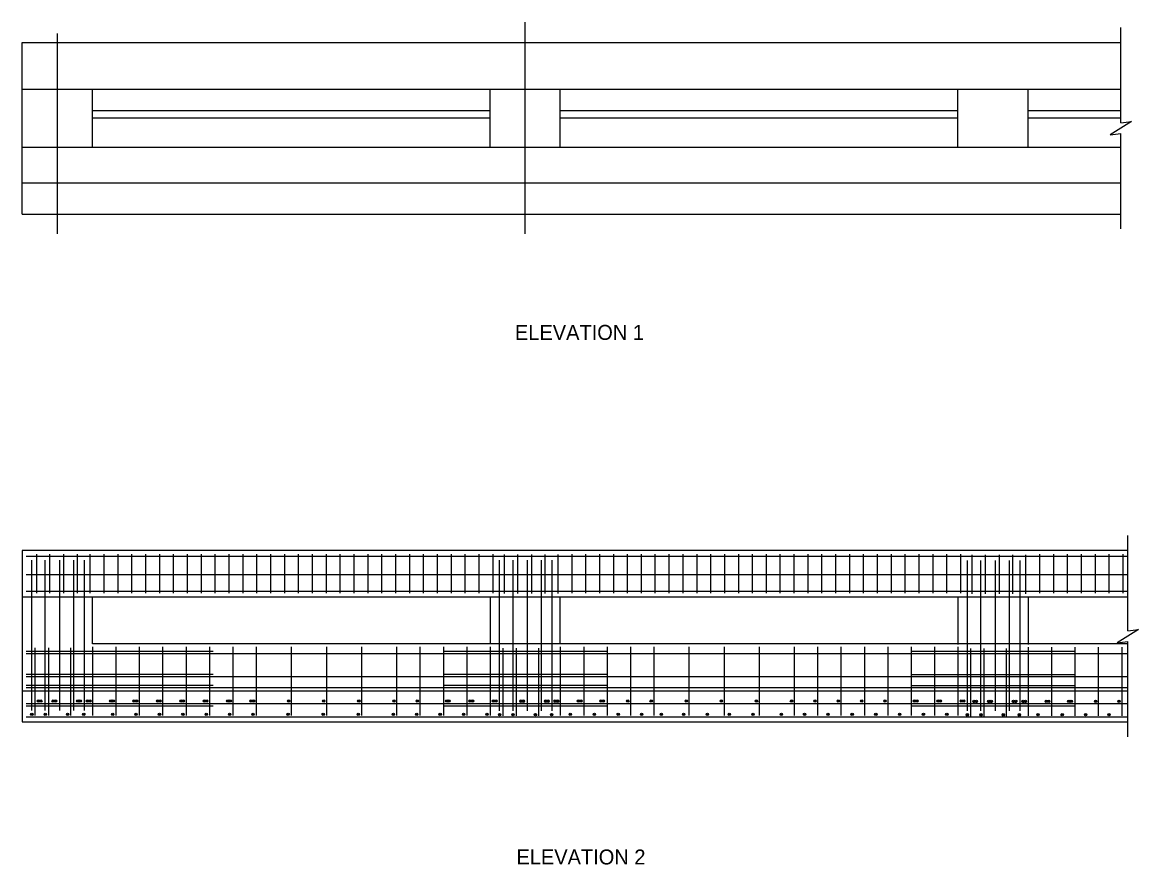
# Model space of a CAD drawing. Extents: x -823.3 to -780, y 450.7 to 491.5.
# Drawn here: x -823.15 to -799.29, y 472.19 to 490.19 of the extents above; entities that cross this region are included whole.
import ezdxf

# ---------------------------------------------------------------- set-up
doc = ezdxf.new("R2010")
doc.units = 0
for name, color, linetype in [('border_NO-PLOT', 7, 'Continuous'), ('str_Center-Line-A', 7, 'Continuous'), ('str_Concrete-A', 7, 'Continuous'), ('str_Reinforcement-A', 7, 'Continuous'), ('str_Reinforcement-B', 7, 'Continuous'), ('str_Reinforcement-C', 7, 'Continuous'), ('str_Reinforcement-H', 7, 'Continuous')]:
    doc.layers.add(name, color=color, linetype=linetype)

msp = doc.modelspace()

# ---------------------------------------------------------------- linework, layer by layer
at = {"layer": 'str_Center-Line-A'}
for p, q in [((-812.402, 485.673), (-812.402, 490.193)), ((-822.402, 485.673), (-822.402, 489.952))]:
    msp.add_line(p, q, dxfattribs=at)
at = {"layer": 'str_Concrete-A'}
for p, q in [((-799.672, 488.044), (-799.672, 490.083)), ((-823.152, 489.765), (-799.672, 489.765)), ((-823.152, 486.094), (-823.152, 489.765)), ((-823.152, 488.765), (-799.672, 488.765)), ((-821.652, 487.526), (-821.652, 488.765)), ((-813.152, 487.526), (-813.152, 488.765)), ((-811.652, 487.526), (-811.652, 488.765)), ((-803.152, 487.526), (-803.152, 488.765)), ((-801.652, 487.526), (-801.652, 488.765)), ((-821.652, 488.307), (-813.152, 488.307)), ((-811.652, 488.307), (-803.152, 488.307)), ((-801.652, 488.307), (-799.672, 488.307)), ((-821.652, 488.152), (-813.152, 488.152)), ((-811.652, 488.152), (-803.152, 488.152)), ((-801.652, 488.152), (-799.672, 488.152)), ((-799.672, 485.776), (-799.672, 487.815)), ((-823.152, 487.526), (-799.672, 487.526)), ((-823.152, 486.765), (-799.672, 486.765)), ((-823.152, 486.094), (-799.672, 486.094)), ((-799.517, 477.185), (-799.517, 479.224)), ((-823.152, 478.906), (-823.152, 475.24)), ((-799.517, 478.906), (-823.152, 478.906)), ((-821.652, 477.906), (-823.152, 477.906)), ((-821.652, 476.906), (-821.652, 477.906)), ((-799.517, 477.906), (-821.652, 477.906)), ((-813.152, 477.906), (-813.152, 476.901)), ((-811.652, 476.901), (-811.652, 477.906)), ((-803.152, 477.906), (-803.152, 476.896)), ((-801.652, 477.907), (-801.652, 476.896)), ((-799.517, 476.906), (-821.652, 476.906)), ((-799.517, 474.919), (-799.517, 476.959)), ((-823.152, 475.906), (-799.517, 475.906)), ((-823.152, 475.24), (-799.517, 475.24))]:
    msp.add_line(p, q, dxfattribs=at)
for points in [[(-799.672, 488.044), (-799.444, 488.072), (-799.901, 487.787), (-799.672, 487.815)], [(-799.517, 477.187), (-799.289, 477.216), (-799.746, 476.93), (-799.517, 476.959)]]:
    msp.add_lwpolyline(points, dxfattribs=at)
at = {"layer": 'str_Reinforcement-A'}
for centre, radius in [((-822.809, 475.687), 0.026), ((-822.809, 475.687), 0.0174), ((-822.809, 475.687), 0.00871), ((-822.757, 475.687), 0.026), ((-822.757, 475.687), 0.0174), ((-822.757, 475.687), 0.00871), ((-822.492, 475.687), 0.026), ((-822.492, 475.687), 0.0174), ((-822.492, 475.687), 0.00871), ((-822.44, 475.687), 0.026), ((-822.44, 475.687), 0.0174), ((-822.44, 475.687), 0.00871), ((-821.967, 475.687), 0.026), ((-821.967, 475.687), 0.0174), ((-821.967, 475.687), 0.00871), ((-821.915, 475.687), 0.026), ((-821.915, 475.687), 0.0174), ((-821.915, 475.687), 0.00871), ((-821.761, 475.687), 0.026), ((-821.761, 475.687), 0.0174), ((-821.761, 475.687), 0.00871), ((-821.709, 475.687), 0.026), ((-821.709, 475.687), 0.0174), ((-821.709, 475.687), 0.00871), ((-821.261, 475.687), 0.026), ((-821.261, 475.687), 0.0174), ((-821.261, 475.687), 0.00871), ((-821.209, 475.687), 0.026), ((-821.209, 475.687), 0.0174), ((-821.209, 475.687), 0.00871), ((-820.761, 475.687), 0.026), ((-820.761, 475.687), 0.0174), ((-820.761, 475.687), 0.00871), ((-820.709, 475.687), 0.026), ((-820.709, 475.687), 0.0174), ((-820.709, 475.687), 0.00871), ((-820.261, 475.687), 0.026), ((-820.261, 475.687), 0.0174), ((-820.261, 475.687), 0.00871), ((-820.209, 475.687), 0.026), ((-820.209, 475.687), 0.0174), ((-820.209, 475.687), 0.00871), ((-819.761, 475.687), 0.026), ((-819.761, 475.687), 0.0174), ((-819.761, 475.687), 0.00871), ((-819.709, 475.687), 0.026), ((-819.709, 475.687), 0.0174), ((-819.709, 475.687), 0.00871), ((-819.261, 475.687), 0.026), ((-819.261, 475.687), 0.0174), ((-819.261, 475.687), 0.00871), ((-819.209, 475.687), 0.026), ((-819.209, 475.687), 0.0174), ((-819.209, 475.687), 0.00871), ((-818.761, 475.687), 0.026), ((-818.761, 475.687), 0.0174), ((-818.761, 475.687), 0.00871), ((-818.709, 475.687), 0.026), ((-818.709, 475.687), 0.0174), ((-818.709, 475.687), 0.00871), ((-818.261, 475.687), 0.026), ((-818.261, 475.687), 0.0174), ((-818.261, 475.687), 0.00871), ((-818.209, 475.687), 0.026), ((-818.209, 475.687), 0.0174), ((-818.209, 475.687), 0.00871), ((-817.459, 475.687), 0.026), ((-817.459, 475.687), 0.0174), ((-817.459, 475.687), 0.00871), ((-816.709, 475.687), 0.026), ((-816.709, 475.687), 0.0174), ((-816.709, 475.687), 0.00871), ((-815.959, 475.687), 0.026), ((-815.959, 475.687), 0.0174), ((-815.959, 475.687), 0.00871), ((-815.209, 475.687), 0.026), ((-815.209, 475.687), 0.0174), ((-815.209, 475.687), 0.00871), ((-814.709, 475.687), 0.026), ((-814.709, 475.687), 0.0174), ((-814.709, 475.687), 0.00871), ((-814.081, 475.687), 0.026), ((-814.081, 475.687), 0.0174), ((-814.081, 475.687), 0.00871), ((-814.029, 475.687), 0.026), ((-814.029, 475.687), 0.0174), ((-814.029, 475.687), 0.00871), ((-813.581, 475.687), 0.026), ((-813.581, 475.687), 0.0174), ((-813.581, 475.687), 0.00871), ((-813.529, 475.687), 0.026), ((-813.529, 475.687), 0.0174), ((-813.529, 475.687), 0.00871), ((-813.08, 475.687), 0.026), ((-813.08, 475.687), 0.0174), ((-813.08, 475.687), 0.00871), ((-813.028, 475.687), 0.026), ((-813.028, 475.687), 0.0174), ((-813.028, 475.687), 0.00871), ((-812.492, 475.682), 0.026), ((-812.492, 475.682), 0.0174), ((-812.492, 475.682), 0.00871), ((-812.44, 475.682), 0.026), ((-812.44, 475.682), 0.0174), ((-812.44, 475.682), 0.00871), ((-811.967, 475.682), 0.026), ((-811.967, 475.682), 0.0174), ((-811.967, 475.682), 0.00871), ((-811.915, 475.682), 0.026), ((-811.915, 475.682), 0.0174), ((-811.915, 475.682), 0.00871), ((-811.761, 475.682), 0.026), ((-811.761, 475.682), 0.0174), ((-811.761, 475.682), 0.00871), ((-811.709, 475.682), 0.026), ((-811.709, 475.682), 0.0174), ((-811.709, 475.682), 0.00871), ((-811.263, 475.687), 0.026), ((-811.263, 475.687), 0.0174), ((-811.263, 475.687), 0.00871), ((-811.211, 475.687), 0.026), ((-811.211, 475.687), 0.0174), ((-811.211, 475.687), 0.00871), ((-810.782, 475.687), 0.026), ((-810.782, 475.687), 0.0174), ((-810.782, 475.687), 0.00871), ((-810.73, 475.687), 0.026), ((-810.73, 475.687), 0.0174), ((-810.73, 475.687), 0.00871), ((-810.209, 475.687), 0.026), ((-810.209, 475.687), 0.0174), ((-810.209, 475.687), 0.00871), ((-809.709, 475.687), 0.026), ((-809.709, 475.687), 0.0174), ((-809.709, 475.687), 0.00871), ((-808.959, 475.687), 0.026), ((-808.959, 475.687), 0.0174), ((-808.959, 475.687), 0.00871), ((-808.209, 475.687), 0.026), ((-808.209, 475.687), 0.0174), ((-808.209, 475.687), 0.00871), ((-807.459, 475.687), 0.026), ((-807.459, 475.687), 0.0174), ((-807.459, 475.687), 0.00871), ((-806.709, 475.687), 0.026), ((-806.709, 475.687), 0.0174), ((-806.709, 475.687), 0.00871), ((-806.209, 475.687), 0.026), ((-806.209, 475.687), 0.0174), ((-806.209, 475.687), 0.00871), ((-805.709, 475.687), 0.026), ((-805.709, 475.687), 0.0174), ((-805.709, 475.687), 0.00871), ((-805.209, 475.687), 0.026), ((-805.209, 475.687), 0.0174), ((-805.209, 475.687), 0.00871), ((-804.709, 475.687), 0.026), ((-804.709, 475.687), 0.0174), ((-804.709, 475.687), 0.00871), ((-804.08, 475.687), 0.026), ((-804.08, 475.687), 0.0174), ((-804.08, 475.687), 0.00871), ((-804.028, 475.687), 0.026), ((-804.028, 475.687), 0.0174), ((-804.028, 475.687), 0.00871), ((-803.58, 475.687), 0.026), ((-803.58, 475.687), 0.0174), ((-803.58, 475.687), 0.00871), ((-803.528, 475.687), 0.026), ((-803.528, 475.687), 0.0174), ((-803.528, 475.687), 0.00871), ((-803.08, 475.687), 0.026), ((-803.08, 475.687), 0.0174), ((-803.08, 475.687), 0.00871), ((-803.028, 475.687), 0.026), ((-803.028, 475.687), 0.0174), ((-803.028, 475.687), 0.00871), ((-802.809, 475.676), 0.026), ((-802.809, 475.676), 0.0174), ((-802.809, 475.676), 0.00871), ((-802.757, 475.676), 0.026), ((-802.757, 475.676), 0.0174), ((-802.757, 475.676), 0.00871), ((-802.492, 475.676), 0.026), ((-802.492, 475.676), 0.0174), ((-802.492, 475.676), 0.00871), ((-802.44, 475.676), 0.026), ((-802.44, 475.676), 0.0174), ((-802.44, 475.676), 0.00871), ((-801.967, 475.676), 0.026), ((-801.967, 475.676), 0.0174), ((-801.967, 475.676), 0.00871), ((-801.915, 475.676), 0.026), ((-801.915, 475.676), 0.0174), ((-801.915, 475.676), 0.00871), ((-801.761, 475.676), 0.026), ((-801.761, 475.676), 0.0174), ((-801.761, 475.676), 0.00871), ((-801.709, 475.676), 0.026), ((-801.709, 475.676), 0.0174), ((-801.709, 475.676), 0.00871), ((-801.263, 475.681), 0.026), ((-801.263, 475.681), 0.0174), ((-801.263, 475.681), 0.00871), ((-801.211, 475.681), 0.026), ((-801.211, 475.681), 0.0174), ((-801.211, 475.681), 0.00871), ((-800.782, 475.681), 0.026), ((-800.782, 475.681), 0.0174), ((-800.782, 475.681), 0.00871), ((-800.73, 475.681), 0.026), ((-800.73, 475.681), 0.0174), ((-800.73, 475.681), 0.00871), ((-800.209, 475.681), 0.026), ((-800.209, 475.681), 0.0174), ((-800.209, 475.681), 0.00871), ((-799.709, 475.681), 0.026), ((-799.709, 475.681), 0.0174), ((-799.709, 475.681), 0.00871), ((-822.949, 475.401), 0.026), ((-822.949, 475.401), 0.0174), ((-822.949, 475.401), 0.00871), ((-822.661, 475.401), 0.026), ((-822.661, 475.401), 0.0174), ((-822.661, 475.401), 0.00871), ((-822.184, 475.401), 0.026), ((-822.184, 475.401), 0.0174), ((-822.184, 475.401), 0.00871), ((-821.838, 475.401), 0.026), ((-821.838, 475.401), 0.0174), ((-821.838, 475.401), 0.00871), ((-821.22, 475.401), 0.026), ((-821.22, 475.401), 0.0174), ((-821.22, 475.401), 0.00871), ((-820.72, 475.401), 0.026), ((-820.72, 475.401), 0.0174), ((-820.72, 475.401), 0.00871), ((-820.22, 475.401), 0.026), ((-820.22, 475.401), 0.0174), ((-820.22, 475.401), 0.00871), ((-819.72, 475.401), 0.026), ((-819.72, 475.401), 0.0174), ((-819.72, 475.401), 0.00871), ((-819.22, 475.401), 0.026), ((-819.22, 475.401), 0.0174), ((-819.22, 475.401), 0.00871), ((-818.72, 475.401), 0.026), ((-818.72, 475.401), 0.0174), ((-818.72, 475.401), 0.00871), ((-818.22, 475.401), 0.026), ((-818.22, 475.401), 0.0174), ((-818.22, 475.401), 0.00871), ((-817.47, 475.401), 0.026), ((-817.47, 475.401), 0.0174), ((-817.47, 475.401), 0.00871), ((-816.72, 475.401), 0.026), ((-816.72, 475.401), 0.0174), ((-816.72, 475.401), 0.00871), ((-815.97, 475.401), 0.026), ((-815.97, 475.401), 0.0174), ((-815.97, 475.401), 0.00871), ((-815.22, 475.401), 0.026), ((-815.22, 475.401), 0.0174), ((-815.22, 475.401), 0.00871), ((-814.72, 475.401), 0.026), ((-814.72, 475.401), 0.0174), ((-814.72, 475.401), 0.00871), ((-814.22, 475.401), 0.026), ((-814.22, 475.401), 0.0174), ((-814.22, 475.401), 0.00871), ((-813.72, 475.401), 0.026), ((-813.72, 475.401), 0.0174), ((-813.72, 475.401), 0.00871), ((-813.219, 475.401), 0.026), ((-813.219, 475.401), 0.0174), ((-813.219, 475.401), 0.00871), ((-812.949, 475.396), 0.026), ((-812.949, 475.396), 0.0174), ((-812.949, 475.396), 0.00871), ((-812.661, 475.396), 0.026), ((-812.661, 475.396), 0.0174), ((-812.661, 475.396), 0.00871), ((-812.183, 475.396), 0.026), ((-812.183, 475.396), 0.0174), ((-812.183, 475.396), 0.00871), ((-811.838, 475.396), 0.026), ((-811.838, 475.396), 0.0174), ((-811.838, 475.396), 0.00871), ((-811.44, 475.401), 0.026), ((-811.44, 475.401), 0.0174), ((-811.44, 475.401), 0.00871), ((-810.923, 475.401), 0.026), ((-810.923, 475.401), 0.0174), ((-810.923, 475.401), 0.00871), ((-810.414, 475.401), 0.026), ((-810.414, 475.401), 0.0174), ((-810.414, 475.401), 0.00871), ((-809.913, 475.401), 0.026), ((-809.913, 475.401), 0.0174), ((-809.913, 475.401), 0.00871), ((-809.49, 475.401), 0.026), ((-809.49, 475.401), 0.0174), ((-809.49, 475.401), 0.00871), ((-809.016, 475.401), 0.026), ((-809.016, 475.401), 0.0174), ((-809.016, 475.401), 0.00871), ((-808.507, 475.401), 0.026), ((-808.507, 475.401), 0.0174), ((-808.507, 475.401), 0.00871), ((-808.041, 475.401), 0.026), ((-808.041, 475.401), 0.0174), ((-808.041, 475.401), 0.00871), ((-807.532, 475.401), 0.026), ((-807.532, 475.401), 0.0174), ((-807.532, 475.401), 0.00871), ((-806.926, 475.401), 0.026), ((-806.926, 475.401), 0.0174), ((-806.926, 475.401), 0.00871), ((-806.431, 475.401), 0.026), ((-806.431, 475.401), 0.0174), ((-806.431, 475.401), 0.00871), ((-805.93, 475.401), 0.026), ((-805.93, 475.401), 0.0174), ((-805.93, 475.401), 0.00871), ((-805.413, 475.401), 0.026), ((-805.413, 475.401), 0.0174), ((-805.413, 475.401), 0.00871), ((-804.907, 475.401), 0.026), ((-804.907, 475.401), 0.0174), ((-804.907, 475.401), 0.00871), ((-804.398, 475.401), 0.026), ((-804.398, 475.401), 0.0174), ((-804.398, 475.401), 0.00871), ((-803.889, 475.401), 0.026), ((-803.889, 475.401), 0.0174), ((-803.889, 475.401), 0.00871), ((-803.389, 475.401), 0.026), ((-803.389, 475.401), 0.0174), ((-803.389, 475.401), 0.00871), ((-802.949, 475.39), 0.026), ((-802.949, 475.39), 0.0174), ((-802.949, 475.39), 0.00871), ((-802.661, 475.39), 0.026), ((-802.661, 475.39), 0.0174), ((-802.661, 475.39), 0.00871), ((-802.184, 475.39), 0.026), ((-802.184, 475.39), 0.0174), ((-802.184, 475.39), 0.00871), ((-801.838, 475.39), 0.026), ((-801.838, 475.39), 0.0174), ((-801.838, 475.39), 0.00871), ((-801.44, 475.395), 0.026), ((-801.44, 475.395), 0.0174), ((-801.44, 475.395), 0.00871), ((-800.923, 475.395), 0.026), ((-800.923, 475.395), 0.0174), ((-800.923, 475.395), 0.00871), ((-800.423, 475.395), 0.026), ((-800.423, 475.395), 0.0174), ((-800.423, 475.395), 0.00871), ((-799.923, 475.395), 0.026), ((-799.923, 475.395), 0.0174), ((-799.923, 475.395), 0.00871)]:
    msp.add_circle(centre, radius, dxfattribs=at)
at = {"layer": 'str_Reinforcement-B'}
for p, q in [((-822.852, 478.823), (-822.852, 477.99)), ((-822.569, 478.823), (-822.569, 477.99)), ((-822.27, 478.823), (-822.27, 477.99)), ((-821.983, 478.823), (-821.983, 477.99)), ((-821.707, 478.823), (-821.707, 477.99)), ((-821.409, 478.823), (-821.409, 477.99)), ((-821.112, 478.823), (-821.112, 477.99)), ((-820.815, 478.823), (-820.815, 477.99)), ((-820.518, 478.823), (-820.518, 477.99)), ((-820.222, 478.823), (-820.222, 477.99)), ((-819.925, 478.823), (-819.925, 477.99)), ((-819.628, 478.823), (-819.628, 477.99)), ((-819.331, 478.823), (-819.331, 477.99)), ((-819.034, 478.823), (-819.034, 477.99)), ((-818.737, 478.823), (-818.737, 477.99)), ((-818.44, 478.823), (-818.44, 477.99)), ((-818.143, 478.823), (-818.143, 477.99)), ((-817.847, 478.823), (-817.847, 477.99)), ((-817.55, 478.823), (-817.55, 477.99)), ((-817.253, 478.823), (-817.253, 477.99)), ((-816.956, 478.823), (-816.956, 477.99)), ((-816.659, 478.823), (-816.659, 477.99)), ((-816.362, 478.823), (-816.362, 477.99)), ((-816.065, 478.823), (-816.065, 477.99)), ((-815.768, 478.823), (-815.768, 477.99)), ((-815.472, 478.823), (-815.472, 477.99)), ((-815.175, 478.823), (-815.175, 477.99)), ((-814.878, 478.823), (-814.878, 477.99)), ((-814.581, 478.823), (-814.581, 477.99)), ((-814.284, 478.823), (-814.284, 477.99)), ((-813.987, 478.823), (-813.987, 477.99)), ((-813.69, 478.823), (-813.69, 477.99)), ((-813.393, 478.823), (-813.393, 477.99)), ((-813.097, 478.823), (-813.097, 477.99)), ((-812.852, 478.818), (-812.852, 477.985)), ((-812.569, 478.818), (-812.569, 477.985)), ((-812.27, 478.818), (-812.27, 477.985)), ((-811.983, 478.818), (-811.983, 477.985)), ((-811.707, 478.818), (-811.707, 477.985)), ((-811.409, 478.823), (-811.409, 477.99)), ((-811.112, 478.823), (-811.112, 477.99)), ((-810.815, 478.823), (-810.815, 477.99)), ((-810.518, 478.823), (-810.518, 477.99)), ((-810.221, 478.823), (-810.221, 477.99)), ((-809.925, 478.823), (-809.925, 477.99)), ((-809.628, 478.823), (-809.628, 477.99)), ((-809.331, 478.823), (-809.331, 477.99)), ((-809.034, 478.823), (-809.034, 477.99)), ((-808.737, 478.823), (-808.737, 477.99)), ((-808.44, 478.823), (-808.44, 477.99)), ((-808.143, 478.823), (-808.143, 477.99)), ((-807.846, 478.823), (-807.846, 477.99)), ((-807.55, 478.823), (-807.55, 477.99)), ((-807.253, 478.823), (-807.253, 477.99)), ((-806.956, 478.823), (-806.956, 477.99)), ((-806.659, 478.823), (-806.659, 477.99)), ((-806.362, 478.823), (-806.362, 477.99)), ((-806.065, 478.823), (-806.065, 477.99)), ((-805.768, 478.823), (-805.768, 477.99)), ((-805.471, 478.823), (-805.471, 477.99)), ((-805.175, 478.823), (-805.175, 477.99)), ((-804.878, 478.823), (-804.878, 477.99)), ((-804.581, 478.823), (-804.581, 477.99)), ((-804.284, 478.823), (-804.284, 477.99)), ((-803.987, 478.823), (-803.987, 477.99)), ((-803.69, 478.823), (-803.69, 477.99)), ((-803.393, 478.823), (-803.393, 477.99)), ((-803.096, 478.823), (-803.096, 477.99)), ((-802.852, 478.812), (-802.852, 477.979)), ((-802.569, 478.812), (-802.569, 477.979)), ((-802.271, 478.812), (-802.271, 477.979)), ((-801.983, 478.812), (-801.983, 477.979)), ((-801.707, 478.812), (-801.707, 477.979)), ((-801.409, 478.823), (-801.409, 477.99)), ((-801.112, 478.823), (-801.112, 477.99)), ((-800.815, 478.823), (-800.815, 477.99)), ((-800.518, 478.823), (-800.518, 477.99)), ((-800.222, 478.823), (-800.222, 477.99)), ((-799.925, 478.823), (-799.925, 477.99)), ((-799.628, 478.823), (-799.628, 477.99))]:
    msp.add_line(p, q, dxfattribs=at)
at = {"layer": 'str_Reinforcement-C'}
for p, q in [((-822.949, 475.484), (-822.949, 478.698)), ((-822.662, 475.484), (-822.662, 478.698)), ((-822.351, 475.484), (-822.351, 478.698)), ((-822.053, 475.484), (-822.053, 478.698)), ((-821.824, 475.484), (-821.824, 478.698)), ((-812.949, 475.479), (-812.949, 478.693)), ((-812.662, 475.479), (-812.662, 478.693)), ((-812.351, 475.479), (-812.351, 478.693)), ((-812.053, 475.479), (-812.053, 478.693)), ((-811.824, 475.479), (-811.824, 478.693)), ((-802.949, 475.473), (-802.949, 478.687)), ((-802.662, 475.473), (-802.662, 478.687)), ((-802.351, 475.473), (-802.351, 478.687)), ((-802.053, 475.473), (-802.053, 478.687)), ((-801.824, 475.473), (-801.824, 478.687))]:
    msp.add_line(p, q, dxfattribs=at)
at = {"layer": 'str_Reinforcement-H'}
for p, q in [((-823.069, 478.781), (-799.517, 478.781)), ((-823.069, 478.392), (-799.517, 478.392)), ((-823.069, 478.031), (-799.517, 478.031)), ((-822.881, 476.82), (-822.881, 475.375)), ((-822.595, 476.82), (-822.595, 475.375)), ((-822.121, 476.82), (-822.121, 475.375)), ((-821.652, 476.841), (-821.652, 475.375)), ((-821.152, 476.841), (-821.152, 475.375)), ((-820.652, 476.841), (-820.652, 475.375)), ((-820.152, 476.841), (-820.152, 475.375)), ((-819.652, 476.841), (-819.652, 475.375)), ((-819.152, 476.841), (-819.152, 475.375)), ((-818.652, 476.841), (-818.652, 475.375)), ((-818.152, 476.841), (-818.152, 475.375)), ((-817.402, 476.841), (-817.402, 475.375)), ((-816.652, 476.841), (-816.652, 475.375)), ((-815.902, 476.841), (-815.902, 475.375)), ((-815.152, 476.841), (-815.152, 475.375)), ((-814.652, 476.841), (-814.652, 475.375)), ((-814.152, 476.841), (-814.152, 475.375)), ((-813.652, 476.841), (-813.652, 475.375)), ((-813.152, 476.841), (-813.152, 475.375)), ((-812.881, 476.815), (-812.881, 475.37)), ((-812.594, 476.815), (-812.594, 475.37)), ((-812.121, 476.815), (-812.121, 475.37)), ((-811.652, 476.841), (-811.652, 475.375)), ((-811.152, 476.841), (-811.152, 475.375)), ((-810.652, 476.841), (-810.652, 475.375)), ((-810.152, 476.841), (-810.152, 475.375)), ((-809.652, 476.841), (-809.652, 475.375)), ((-808.902, 476.841), (-808.902, 475.375)), ((-808.152, 476.841), (-808.152, 475.375)), ((-807.402, 476.841), (-807.402, 475.375)), ((-806.652, 476.841), (-806.652, 475.375)), ((-806.152, 476.841), (-806.152, 475.375)), ((-805.652, 476.841), (-805.652, 475.375)), ((-805.152, 476.841), (-805.152, 475.375)), ((-804.652, 476.841), (-804.652, 475.375)), ((-804.152, 476.841), (-804.152, 475.375)), ((-803.652, 476.841), (-803.652, 475.375)), ((-803.152, 476.841), (-803.152, 475.375)), ((-802.881, 476.809), (-802.881, 475.364)), ((-802.595, 476.809), (-802.595, 475.364)), ((-802.121, 476.809), (-802.121, 475.364)), ((-801.652, 476.835), (-801.652, 475.369)), ((-801.152, 476.835), (-801.152, 475.369)), ((-800.652, 476.835), (-800.652, 475.369)), ((-800.152, 476.835), (-800.152, 475.369)), ((-799.652, 476.835), (-799.652, 475.369)), ((-823.069, 476.752), (-819.069, 476.752)), ((-823.069, 476.7), (-799.517, 476.7)), ((-814.152, 476.752), (-810.652, 476.752)), ((-804.152, 476.75), (-800.652, 476.75)), ((-823.069, 476.259), (-819.069, 476.259)), ((-823.069, 476.207), (-799.517, 476.207)), ((-814.152, 476.259), (-810.652, 476.259)), ((-804.152, 476.256), (-800.652, 476.256)), ((-823.069, 476.022), (-819.069, 476.022)), ((-799.517, 475.97), (-823.069, 475.97)), ((-814.152, 476.022), (-810.652, 476.022)), ((-804.152, 476.019), (-800.652, 476.019)), ((-823.069, 475.635), (-799.517, 475.635)), ((-823.069, 475.583), (-819.069, 475.583)), ((-814.152, 475.583), (-810.652, 475.583)), ((-804.152, 475.58), (-800.652, 475.58)), ((-823.069, 475.349), (-799.517, 475.349))]:
    msp.add_line(p, q, dxfattribs=at)

# ---------------------------------------------------------------- texts
at = {"layer": 'border_NO-PLOT'}
for s, p in [('ELEVATION 1', (-812.622, 483.405)), ('ELEVATION 2', (-812.59, 472.192))]:
    msp.add_text(s, height=0.32, dxfattribs=at).set_placement(p)

doc.saveas('drawing.dxf')
